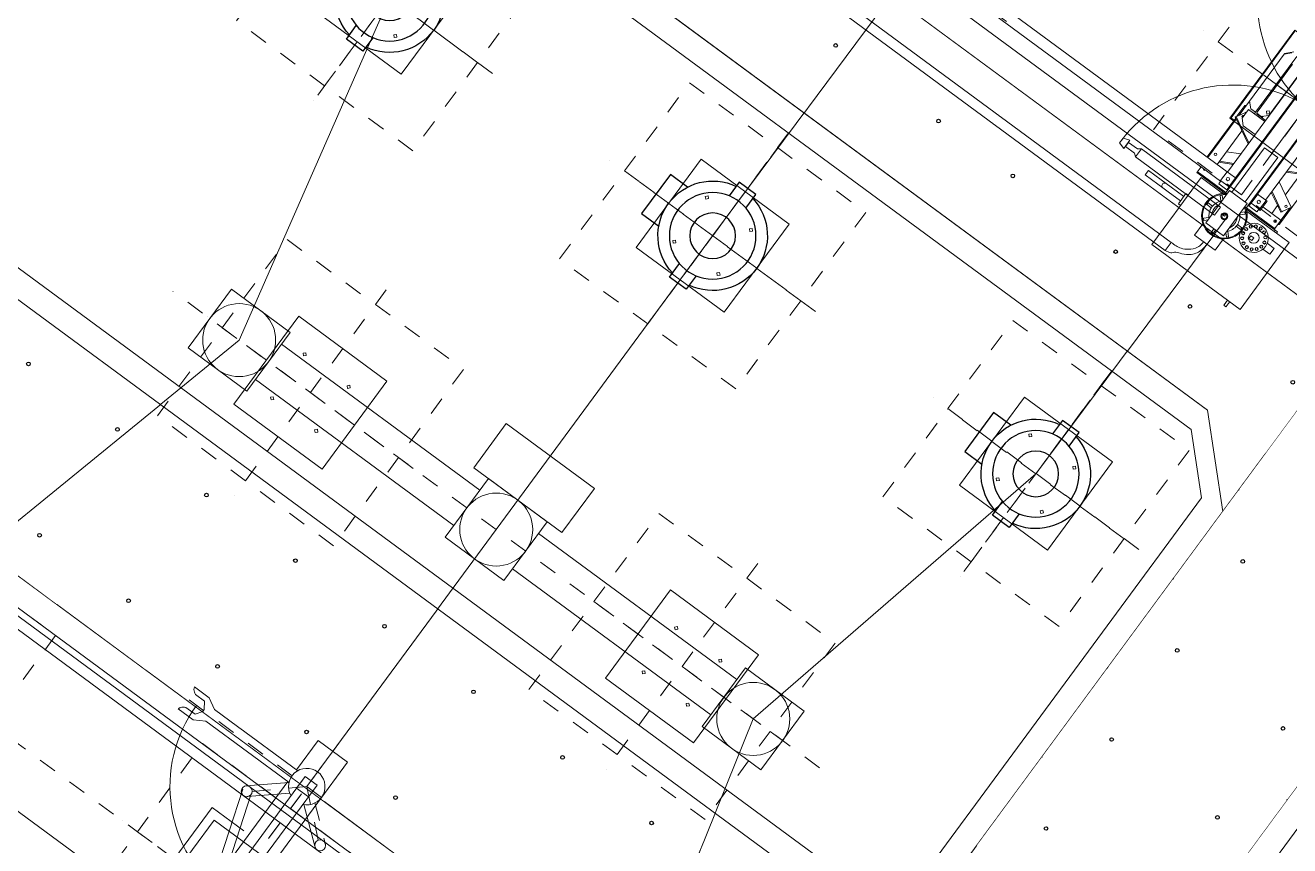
# Model space of a CAD drawing. Header units: metres. Extents: x 432095 to 435012, y 2470938 to 2473256.
# Drawn here: x 433782.38 to 433789.31, y 2471305.22 to 2471309.71 of the extents above; entities that cross this region are included whole.
import ezdxf

# ---------------------------------------------------------------- set-up
doc = ezdxf.new("R2010")
doc.units = ezdxf.units.M
doc.header["$MEASUREMENT"] = 0
doc.set_wipeout_variables(frame=1)
doc.linetypes.add('MB D$0$DASHDOT', pattern=[1, 0.5, -0.25, 0, -0.25])
doc.linetypes.add('MB D$0$HIDDEN', pattern=[0.375, 0.25, -0.125])
doc.layers.add('cong trinh tram 110kv', color=7, linetype='Continuous', lineweight=5)
doc.layers.add('MB D$0$TAM TB MOI', color=9, linetype='MB D$0$HIDDEN', lineweight=20)
for name, color, linetype in [('MB D$0$1.TB MOI', 3, 'Continuous'), ('MB D$0$4-Net thay', 4, 'Continuous'), ('MB D$0$HATCH', 8, 'Continuous'), ('MB D$0$muong cap', 4, 'Continuous')]:
    doc.layers.add(name, color=color, linetype=linetype)

# ---------------------------------------------------------------- blocks, each defined once
blk = doc.blocks.new('*U34')
at = {"color": 8}
blk.add_wipeout([(950, -120), (950, 680), (-250, 680), (-250, -120)], dxfattribs=at).dxf.layer = 'MB D$0$4-Net thay'
at = {"layer": 'MB D$0$4-Net thay', "color": 8}
for centre in [(0, 280), (700, 280)]:
    blk.add_circle(centre, 10, dxfattribs=at)
blk = doc.blocks.new('*U35')
at = {"layer": 'MB D$0$HATCH', "color": 0, "linetype": 'ByBlock', "lineweight": -2, "transparency": 16777216}
for p in [(0, 0), (3618, 0)]:
    blk.add_blockref('*U34', p, dxfattribs=at)
for p in [(2412, 0), (4824, 0)]:
    blk.add_blockref('*U34', p, dxfattribs=at)
blk.add_blockref('*U34', (1206, 0), dxfattribs=at)
blk = doc.blocks.new('*U39')
at = {"color": 8}
blk.add_wipeout([(350, -720), (350, 500), (-250, 500), (-250, -720)], dxfattribs=at).dxf.layer = 'MB D$0$4-Net thay'
at = {"layer": 'MB D$0$4-Net thay', "color": 8}
for centre in [(50, 250), (50, -470)]:
    blk.add_circle(centre, 10, dxfattribs=at)
blk = doc.blocks.new('*U40')
at = {"layer": 'MB D$0$muong cap', "color": 0, "linetype": 'ByBlock', "lineweight": -2, "transparency": 16777216}
blk.add_blockref('*U39', (4242, 0), dxfattribs=at)
blk.add_blockref('*U39', (4848, 0), dxfattribs=at)
blk.add_blockref('*U39', (5454, 0), dxfattribs=at)
blk.add_blockref('*U39', (6060, 0), dxfattribs=at)
blk.add_blockref('*U39', (6666, 0), dxfattribs=at)
blk.add_blockref('*U39', (7272, 0), dxfattribs=at)
blk.add_blockref('*U39', (7878, 0), dxfattribs=at)
blk.add_blockref('*U39', (8484, 0), dxfattribs=at)
blk.add_blockref('*U39', (9090, 0), dxfattribs=at)
blk = doc.blocks.new('MB D$0$Mong TB')
at = {"layer": 'cong trinh tram 110kv', "linetype": 'MB D$0$HIDDEN', "ltscale": 1.5}
for p, q in [((0, -700.1), (0, 699.9)), ((700, -0.1), (-700, -0.1))]:
    blk.add_line(p, q, dxfattribs=at)
at = {"layer": 'cong trinh tram 110kv', "linetype": 'MB D$0$HIDDEN'}
blk.add_lwpolyline([(-600, -600.1), (600, -600.1), (600, 599.9), (-600, 599.9)], close=True, dxfattribs=at)
at = {"layer": 'cong trinh tram 110kv'}
for points in [[(-300, -300.1), (300, -300.1), (300, 299.9), (-300, 299.9)], [(-150, 160.5), (-139.4, 149.9), (-150, 139.3), (-160.6, 149.9)], [(150, 160.5), (139.4, 149.9), (150, 139.3), (160.6, 149.9)], [(-150, -160.7), (-139.4, -150.1), (-150, -139.5), (-160.6, -150.1)], [(150, -160.7), (139.4, -150.1), (150, -139.5), (160.6, -150.1)]]:
    blk.add_lwpolyline(points, close=True, dxfattribs=at)
blk = doc.blocks.new('MB D$0$DCL2L')
at = {"layer": 'cong trinh tram 110kv', "linetype": 'ByBlock'}
for p, q in [((-1967, 1110), (-2567, 1110)), ((-2567, 1110), (-2567, 655)), ((-2497, 1142), (-2497, 1125)), ((-2497, 1110), (-2497, 1125)), ((-2494, 1145), (-2485, 1145)), ((-2482, 1125), (-2482, 1142)), ((-2482, 1125), (-2482, 1110)), ((-1967, 655), (-1967, 1110)), ((-2125, 930), (-2265, 930)), ((-2265, 853.6), (-2265, 930)), ((-2125, 853.6), (-2125, 930)), ((-2272.1, 835.6), (-2280.6, 827.1)), ((-2255, 818.5), (-2272.1, 835.6)), ((-2255, 840), (-2135, 840)), ((-2255, 620), (-2255, 840)), ((-2189, 865), (-2201, 865)), ((-2201, 865), (-2201, 840)), ((-2189, 840), (-2189, 865)), ((-2135, 840), (-2135, 620)), ((-2117.9, 835.6), (-2135, 818.5)), ((-2109.4, 827.1), (-2117.9, 835.6)), ((-1952, 845), (-1967, 845)), ((-1952, 775), (-1952, 845)), ((-2520, 770), (-2520, 730)), ((-2520, 770), (-2472.5, 770)), ((-2457.1, 770), (-2450.8, 770)), ((-2395, 768.7), (-2375.8, 768.7)), ((-2395, 750), (-2395, 768.7)), ((-2375.8, 768.7), (-2375.8, 750)), ((-2280.6, 827.1), (-2259.2, 805.7)), ((-2130.8, 805.7), (-2109.4, 827.1)), ((-1952, 775), (-1967, 775)), ((-1952, 825), (-1867, 825)), ((-1952, 795), (-1867, 795)), ((-1832, 825), (-1867, 825)), ((-1867, 795), (-1832, 795)), ((-1797, 825), (-1832, 825)), ((-1832, 795), (-1797, 795)), ((-1797, 825), (-1712, 825)), ((-1797, 795), (-1712, 795)), ((-1712, 825), (-1712, 795)), ((-1609.4, 777.7), (-1592.6, 763.8)), ((-1609.4, 777.7), (-1592.6, 763.8)), ((-2520, 730), (-2472.5, 730)), ((-2457.1, 730), (-2450.8, 730)), ((-2375.8, 750), (-2395, 750)), ((-2279.8, 756), (-2310, 756)), ((-2310, 756), (-2310, 744)), ((-2310, 744), (-2279.8, 744)), ((-2259.2, 694.3), (-2280.6, 672.9)), ((-2195, 750), (-2186, 750)), ((-2195, 741), (-2195, 750)), ((-2186, 741), (-2195, 741)), ((-2186, 750), (-2186, 741)), ((-2109.4, 672.9), (-2130.8, 694.3)), ((-2080, 756), (-2110.2, 756)), ((-2110.2, 744), (-2080, 744)), ((-2080, 744), (-2080, 756)), ((-1609.4, 722.3), (-1592.6, 736.2)), ((-1609.4, 722.3), (-1592.6, 736.2)), ((-2567, 655), (-2480, 655)), ((-2480, 655), (-2480, 647)), ((-2465, 655), (-2480, 655)), ((-2480, 647), (-2465, 647)), ((-2465, 655), (-2276.2, 655)), ((-2465, 647), (-2465, 655)), ((-2465, 647), (-2446, 647)), ((-2458, 641), (-2458, 647)), ((-2445, 641), (-2458, 641)), ((-2458, 641), (-2458, 634)), ((-2458, 634), (-2458, 586)), ((-2446, 647), (-2443, 647)), ((-2265, 641), (-2445, 641)), ((-2443, 647), (-2443, 643)), ((-2265.8, 647), (-2443, 647)), ((-2325, 625), (-2325, 605)), ((-2325, 625), (-2270, 625)), ((-2280.6, 672.9), (-2272.1, 664.4)), ((-2272.1, 664.4), (-2255, 681.5)), ((-2270, 625), (-2270, 605)), ((-2265, -646.4), (-2265, 646.4)), ((-2135, 681.5), (-2117.9, 664.4)), ((-2125, -646.4), (-2125, 646.4)), ((-1945, 641), (-2125, 641)), ((-1947, 647), (-2124.2, 647)), ((-2065, 625), (-2120, 625)), ((-2120, 605), (-2120, 625)), ((-2117.9, 664.4), (-2109.4, 672.9)), ((-2110, 655), (-2113.8, 655)), ((-2110, 655), (-1967, 655)), ((-2110, 647), (-2110, 655)), ((-2065, 605), (-2065, 625)), ((-1947, 647), (-1932, 647)), ((-1947, 643), (-1947, 647)), ((-1932, 641), (-1945, 641)), ((-1932, 647), (-1932, 641)), ((-1932, 641), (-1932, 634)), ((-1932, 634), (-1932, 608)), ((-2464, 608.9), (-2458, 613.8)), ((-2464, 606.5), (-2464, 608.9)), ((-2464, 606.5), (-2464, 279.9)), ((-2458, 610.2), (-2462, 607)), ((-2458, 584), (-2458, 586)), ((-2458, 499), (-2458, 584)), ((-2335, 584), (-2458, 584)), ((-2436, 605), (-2436, 613.9)), ((-2436, 605), (-2428.3, 605)), ((-2395, 530), (-2395, 584)), ((-2335, 608), (-2325, 608)), ((-2335, 545), (-2335, 608)), ((-2328, 605), (-2326, 605)), ((-2328, 545), (-2328, 605)), ((-2278, 605), (-2326, 605)), ((-2271, 605), (-2278, 605)), ((-2271, 605), (-2269, 605)), ((-2271, 545), (-2271, 605)), ((-2270, 608), (-2265, 608)), ((-2265, 605), (-2269, 605)), ((-2135, 620), (-2255, 620)), ((-2240, 620), (-2240, 317)), ((-2150, 620), (-2150, 317)), ((-2125, 608), (-2120, 608)), ((-2125, 605), (-2121, 605)), ((-2119, 605), (-2121, 605)), ((-2119, 605), (-2119, 545)), ((-2119, 605), (-2112, 605)), ((-2112, 605), (-2064, 605)), ((-2065, 608), (-130, 608)), ((-2062, 605), (-2064, 605)), ((-2062, 605), (-2062, 545)), ((-1932, 613.8), (-1926, 608.9)), ((-1929.3, 608), (-1932, 610.2)), ((-1926, 608.9), (-1926, 608)), ((-2325, 421.3), (-2460.8, 493.7)), ((-2437.3, 537.8), (-2459.9, 495.5)), ((-2434, 544), (-2437.3, 537.8)), ((-2434, 544), (-2431.2, 549.3)), ((-2404.9, 528.5), (-2434, 544)), ((-2431.2, 549.3), (-2400.3, 532.8)), ((-2325, 485.9), (-2404.9, 528.5)), ((-2400.3, 532.8), (-2402.2, 529.3)), ((-2325, 492.7), (-2400.3, 532.8)), ((-2335, 545), (-2328, 545)), ((-2328, 545), (-2326, 545)), ((-2278, 545), (-2326, 545)), ((-2325, 545), (-2325, -545)), ((-2271, 545), (-2278, 545)), ((-2271, 545), (-2269, 545)), ((-2270, 545), (-2270, -545)), ((-2265, 545), (-2269, 545)), ((-2125, 545), (-2121, 545)), ((-2119, 545), (-2121, 545)), ((-2120, -545), (-2120, 545)), ((-2119, 545), (-2112, 545)), ((-2112, 545), (-2064, 545)), ((-2065, -545), (-2065, 545)), ((-1995, 530), (-2065, 492.7)), ((-1995, 523.2), (-2065, 485.9)), ((-2062, 545), (-2064, 545)), ((-2062, 545), (-133, 545)), ((-1995, 316.7), (-1995, 545)), ((-1932, 283.1), (-1932, 545)), ((-1932, 499), (-1930.1, 495.5)), ((-1929.2, 493.7), (-1932, 492.2)), ((-1929.2, 493.7), (-1930.1, 495.5)), ((-1926, 279.9), (-1926, 545)), ((-2395, 290), (-2395, 458.6)), ((-2265, 460.7), (-2270, 463.3)), ((-2265, 453.9), (-2270, 456.5)), ((-2120, 463.3), (-2125, 460.7)), ((-2120, 456.5), (-2125, 453.9)), ((-1995, 458.6), (-2065, 421.3)), ((-2325, 354), (-2395, 316.7)), ((-2325, 347.2), (-2395, 309.9)), ((-2265, 389.3), (-2270, 391.9)), ((-2265, 386), (-2270, 383.3)), ((-2265, 379.2), (-2270, 376.5)), ((-2120, 391.9), (-2125, 389.3)), ((-2120, 383.3), (-2125, 386)), ((-2120, 376.5), (-2125, 379.2)), ((-1952.1, 293.8), (-2065, 354)), ((-1953.1, 287.5), (-2065, 347.2)), ((-2265, 314.6), (-2270, 311.9)), ((-2265, 290), (-2270, 290)), ((-2150, 317), (-2240, 317)), ((-2200, -317), (-2200, 317)), ((-2120, 311.9), (-2125, 314.6)), ((-2120, 290), (-2125, 290)), ((-1985, 290), (-2065, 290)), ((-1955, 260), (-1985, 290)), ((-1953.9, 290.2), (-1952.1, 293.8)), ((-1924, 272), (-1953.1, 287.5)), ((-1952.1, 293.8), (-1921.2, 277.3)), ((-1926, 295), (-1910, 295)), ((-1921.2, 277.3), (-1924, 272)), ((-1905, 295), (-1910, 295)), ((-1905, 295), (-1905, -295)), ((-1955, 260), (-1955, 200)), ((-1950.8, 221.7), (-1955, 223.9)), ((-1950.8, 221.7), (-1949.9, 223.5)), ((-1927.3, 265.8), (-1949.9, 223.5)), ((-1932, 160), (-1932, 257)), ((-1924, 272), (-1927.3, 265.8)), ((-1926, 195.7), (-1926, 268.3)), ((-2120, 200), (-2125, 200)), ((-2120, 194), (-2125, 194)), ((-2120, 154), (-2125, 154)), ((-1955, 200), (-2065, 200)), ((-2053.5, 194), (-2065, 194)), ((-2064, 154), (-2065, 154)), ((-2034, 190), (-2064, 160)), ((-2064, -160), (-2064, 160)), ((-2058, 198.5), (-2058, 200)), ((-2010, 194), (-2053.5, 194)), ((-2040.7, 194), (-2040.7, 183.3)), ((-2002.5, 190), (-2034, 190)), ((-2012.4, 193), (-2012.4, 194)), ((-2001, 141.5), (-2001, 185)), ((-2001, -141.5), (-2001, 141.5)), ((-1995, 200), (-1995, 190)), ((-1995, 190), (-1995, -190)), ((-1995, 190), (-1962, 190)), ((-1932, 160), (-1962, 190)), ((-1932, 189.7), (-1928, 192.9)), ((-1932, 160), (-1932, -160)), ((-1995, 137), (-1996.5, 137)), ((-1910, 0), (-2490, 0)), ((-1967, -200), (-1932, -165)), ((-1962, -190), (-1932, -160)), ((-1932, -165), (-1932, -160))]:
    blk.add_line(p, q, dxfattribs=at)
for points in [[(2595.4, 1093.2), (2595.4, 1038.2), (-2045.9, 1038.2), (-2045.9, 1093.2)], [(-1609.4, 777.7), (-1609.4, 722.3), (-2148.9, 722.3), (-2148.9, 777.7)], [(-1609.4, 777.7), (-1609.4, 722.3), (-2148.9, 722.3), (-2148.9, 777.7)], [(-1494.6, 766.9), (-1494.6, 735.4), (-1531.5, 722.3), (-1531.5, 777.7)], [(-1494.6, 766.9), (-1494.6, 735.4), (-1531.5, 722.3), (-1531.5, 777.7)]]:
    blk.add_lwpolyline(points, close=True, dxfattribs=at)
blk.add_lwpolyline([(-1592.6, 763.8), (-1531.5, 763.8), (-1531.5, 736.2), (-1592.6, 736.2)], dxfattribs=at)
blk.add_lwpolyline([(-1592.6, 763.8), (-1531.5, 763.8), (-1531.5, 736.2), (-1592.6, 736.2)], dxfattribs=at)
for centre, radius in [((-2456.9, 764.1), 8.5), ((-2444.6, 789.6), 8.5), ((-2422.6, 807.2), 8.5), ((-2395, 750), 30), ((-2395, 813.5), 8.5), ((-2367.4, 807.2), 8.5), ((-2345.4, 789.6), 8.5), ((-2333.1, 764.1), 8.5), ((-2195, 750), 19), ((-2195, 750), 14), ((-2456.9, 735.9), 8.5), ((-2444.6, 710.4), 8.5), ((-2422.6, 692.8), 8.5), ((-2395, 686.5), 8.5), ((-2367.4, 692.8), 8.5), ((-2345.4, 710.4), 8.5), ((-2333.1, 735.9), 8.5), ((-2435, 607), 7), ((-2300, 575), 9), ((-2090, 575), 9), ((-2435, 506), 7), ((-1955, 506), 7)]:
    blk.add_circle(centre, radius, dxfattribs=at)
for centre, radius, start, end in [((-2494, 1142), 3, 90, 180), ((-2485, 1142), 3, 0, 90), ((-2195, 750), 125, 298.6854, 241.3146), ((-2195, 750), 120, 300, 240), ((-2395, 750), 80, 15.90472, 344.09528), ((-2452.2, 777.6), 9, 216.21749, 285.21108), ((-2452.2, 777.6), 9, 23.36034, 92.35394), ((-2434.6, 799.6), 9, 190.5032, 259.4968), ((-2434.6, 799.6), 9, 357.64606, 66.63966), ((-2409.1, 811.9), 9, 164.78892, 233.78251), ((-2409.1, 811.9), 9, 331.93177, 40.92537), ((-2380.9, 811.9), 9, 139.07463, 208.06823), ((-2380.9, 811.9), 9, 306.21749, 15.21108), ((-2355.4, 799.6), 9, 113.36034, 182.35394), ((-2355.4, 799.6), 9, 280.5032, 349.4968), ((-2337.8, 777.6), 9, 87.64606, 156.63966), ((-2337.8, 777.6), 9, 254.78892, 323.78251), ((-2195, 750), 85, 134.90087, 225.09913), ((-2195, 750), 70.1, 148.85988, 211.14012), ((-2195, 750), 85, 314.90087, 45.09913), ((-2195, 750), 70.1, 328.85988, 31.14012), ((-1832, 810), 15, 270, 90), ((-2458.5, 750), 9, 49.07463, 118.06823), ((-2458.5, 750), 9, 241.93177, 310.92537), ((-2452.2, 722.4), 9, 74.78892, 143.78251), ((-2452.2, 722.4), 9, 267.64606, 336.63966), ((-2434.6, 700.4), 9, 100.5032, 169.4968), ((-2434.6, 700.4), 9, 293.36034, 2.35394), ((-2409.1, 688.1), 9, 126.21749, 195.21108), ((-2380.9, 688.1), 9, 344.78892, 53.78251), ((-2355.4, 700.4), 9, 177.64606, 246.63966), ((-2355.4, 700.4), 9, 10.5032, 79.4968), ((-2337.8, 722.4), 9, 203.36034, 272.35394), ((-2337.8, 722.4), 9, 36.21749, 105.21108), ((-2331.5, 750), 9, 61.93177, 130.92537), ((-2331.5, 750), 9, 229.07463, 298.06823), ((-2260.4, 760.6), 766.4, 277.08925, 359.25049), ((-2260.4, 760.6), 766.4, 277.08925, 359.25049), ((-2445, 643), 2, 270, 0), ((-2409.1, 688.1), 9, 319.07463, 28.06823), ((-2380.9, 688.1), 9, 151.93177, 220.92537), ((-1945, 643), 2, 180, 270), ((-2300, 590), 7, 246.78725, 293.21275), ((-2090, 590), 7, 246.78725, 293.21275), ((-1955, 607), 7, 8.21321, 171.78679), ((-2403.9, 530.2), 2, 241.92751, 331.92751), ((-1952.2, 289.3), 2, 151.92751, 241.92751), ((-1955, 250), 7, 270, 90), ((-2053.5, 198.5), 4.5, 180, 270), ((-2010, 185), 9, 0, 90), ((-1996.5, 141.5), 4.5, 180, 270), ((-2260.5, -760.6), 766.5, 0.731, 82.90839), ((-2260.5, -760.6), 766.5, 0.731, 82.90839)]:
    blk.add_arc(centre, radius, start, end, dxfattribs=at)
for centre, major_axis, ratio, start_param, end_param in [((-2462, 608.2), (1.9, 1.9), 0.325227, 2.827155, 4.397952), ((-2033.6, 184), (0, 6), 0.707107, 0.096272, 1.134688), ((-2014.5, 193), (0, 3), 0.707107, 3.141593, 4.712389), ((-1928, 194.1), (1.9, 1.9), 0.325227, 4.397952, 5.968748)]:
    blk.add_ellipse(centre, major_axis=major_axis, ratio=ratio, start_param=start_param, end_param=end_param, dxfattribs=at)
for points, knots in [([(-2096.9, 1066.2), (-2107.6, 1062.4), (-2134.5, 1052.7), (-2180, 1027.5), (-2207.8, 978), (-2208, 942.8), (-2208, 930.1)], [0, 0, 0, 0, 34.058943, 85.88925, 153.134698, 191.010686, 191.010686, 191.010686, 191.010686]), ([(-2045.9, 1093.2), (-2057.1, 1091.8), (-2077.7, 1089.3), (-2090.9, 1073.5), (-2096.9, 1066.2)], [0, 0, 0, 0, 32.303094, 59.640389, 59.640389, 59.640389, 59.640389]), ([(-2045.9, 1038.2), (-2067.7, 1038.5), (-2102.9, 1039.1), (-2147.5, 1011.4), (-2177.8, 982.4), (-2185.6, 950.2), (-2186.4, 935.3), (-2186.7, 930)], [0, 0, 0, 0, 63.404862, 102.845867, 154.560455, 183.775775, 199.614883, 199.614883, 199.614883, 199.614883])]:
    blk.add_open_spline(points, degree=3, knots=knots, dxfattribs=at)
blk = doc.blocks.new('MB D$0$TI')
at = {"layer": 'MB D$0$1.TB MOI', "color": 0, "linetype": 'ByBlock'}
for points in [[(56.6, 230.7), (56.6, 323), (-56.6, 323), (-56.6, 230.7)], [(-269, -132.9), (-386.1, -132.9), (-386.1, 133.1), (-268.9, 133.1)], [(56.6, -230.4), (56.6, -322.6), (-56.6, -322.6), (-56.6, -230.4)]]:
    blk.add_lwpolyline(points, dxfattribs=at)
for centre, radius in [((0, 0.2), 237.4), ((0, 0), 125)]:
    blk.add_circle(centre, radius, dxfattribs=at)
for start, end in [(100.88073, 259.11927), (280.88073, 79.11927)]:
    blk.add_arc((0, 0), 300, start, end, dxfattribs=at)
at = {"layer": 'MB D$0$TAM TB MOI', "linetype": 'MB D$0$DASHDOT', "ltscale": 0.5}
for p, q in [((0, 664.1), (0, -664.1)), ((601.2, 0), (-601.2, 0))]:
    blk.add_line(p, q, dxfattribs=at)
blk = doc.blocks.new('MB D$0$DCL1Lt')
at = {"layer": 'cong trinh tram 110kv', "linetype": 'ByBlock', "ltscale": 500}
for p, q in [((-274.9, -530.8), (224.7, 965.7)), ((-220, -530.8), (279.6, 965.7)), ((-1950, -504.1), (2450, -504.1)), ((-53, -665.2), (-229.7, -512.1)), ((46.2, -661.3), (228.8, -512.9)), ((2450, -564.1), (-1950, -564.1)), ((-91.7, -710), (-271.2, -555.4))]:
    blk.add_line(p, q, dxfattribs=at)
at = {"layer": 'cong trinh tram 110kv', "linetype": 'MB D$0$DASHDOT', "ltscale": 0.5}
for p, q in [((0, -1096.5), (0, 918.7)), ((2637.1, 0), (-2829.6, 0)), ((0, -750), (-297.1, -487.1)), ((0, -750), (297.1, -487.1)), ((88.7, -703.8), (271.2, -555.4)), ((100, -750), (-824.9, -750))]:
    blk.add_line(p, q, dxfattribs=at)
at = {"layer": 'cong trinh tram 110kv', "linetype": 'ByBlock'}
for p, q in [((100, -990.9), (100, 968.3)), ((-100, -710), (-100, 850)), ((-40, -790), (-40, -90)), ((40, -790), (40, -90)), ((-791, -706), (-728.7, -706)), ((-728.7, -706), (-702.9, -743)), ((-728.7, -794), (-702.9, -757)), ((-702.9, -743), (-702.9, -750)), ((-702.9, -757), (-702.9, -750)), ((-791, -794), (-728.7, -794)), ((-100, -990.9), (-100, -790)), ((100, -990.9), (-100, -990.9))]:
    blk.add_line(p, q, dxfattribs=at)
at = {"layer": 'cong trinh tram 110kv', "linetype": 'ByBlock', "ltscale": 700}
for p, q in [((-718.9, -675), (-821, -675)), ((-718.9, -675), (-658, -710)), ((-718.9, -825), (-821, -825)), ((-718.9, -825), (-658, -790))]:
    blk.add_line(p, q, dxfattribs=at)
at = {"layer": 'cong trinh tram 110kv', "linetype": 'ByBlock', "ltscale": 0.8}
for p, q in [((-91.7, -710), (-658, -710)), ((-91.7, -790), (-658, -790))]:
    blk.add_line(p, q, dxfattribs=at)
at = {"layer": 'cong trinh tram 110kv', "linetype": 'ByBlock'}
blk.add_lwpolyline([(-132.9, -349.8), (-349.8, -349.8), (-349.8, 349.8), (349.8, 349.8), (349.8, -349.8), (133.1, -349.8)], dxfattribs=at)
at = {"layer": 'cong trinh tram 110kv', "linetype": 'ByBlock', "ltscale": 700}
blk.add_lwpolyline([(40, -790), (-40, -790), (-40, -710), (40, -710)], close=True, dxfattribs=at)
at = {"layer": 'cong trinh tram 110kv', "linetype": 'ByBlock', "ltscale": 500}
for centre in [(-250, -534.1), (250, -534.1)]:
    blk.add_circle(centre, 30, dxfattribs=at)
at = {"layer": 'cong trinh tram 110kv', "linetype": 'ByBlock'}
blk.add_arc((0, -750), 750, 90, 180, dxfattribs=at)
at = {"layer": 'cong trinh tram 110kv', "linetype": 'ByBlock', "ltscale": 700}
blk.add_arc((0, -750), 100, 113.57818, 66.42182, dxfattribs=at)
at = {"layer": 'cong trinh tram 110kv', "linetype": 'ByBlock'}
for points in [[(-791, -706), (-813.6, -689.3), (-821, -675)], [(-791, -794), (-813.6, -810.7), (-821, -825)]]:
    blk.add_spline(points, degree=3, dxfattribs=at)
blk = doc.blocks.new('MB D$0$MC13')
at = {"layer": 'cong trinh tram 110kv', "linetype": 'MB D$0$DASHDOT', "ltscale": 0.5}
blk.add_line((0, -2200.7), (0, 2200.7), dxfattribs=at)
at = {"layer": 'cong trinh tram 110kv', "linetype": 'ByBlock'}
for p, q in [((-120, 200), (-120, 1550)), ((120, 200), (120, 1550)), ((-120, -1550), (-120, -200)), ((120, -1550), (120, -200))]:
    blk.add_line(p, q, dxfattribs=at)
for points in [[(-200, 1550), (-200, 1950), (200, 1950), (200, 1550)], [(-500, -300), (-500, 300), (-200, 300), (-200, -300)], [(-200, -200), (-200, 200), (200, 200), (200, -200)], [(-200, -1950), (-200, -1550), (200, -1550), (200, -1950)]]:
    blk.add_lwpolyline(points, close=True, dxfattribs=at)
for centre in [(0, 1750), (0, 0), (0, -1750)]:
    blk.add_circle(centre, 200, dxfattribs=at)
blk = doc.blocks.new('*U41')
at = {"color": 8}
blk.add_wipeout([(350, -720), (350, 500), (-250, 500), (-250, -720)], dxfattribs=at).dxf.layer = 'MB D$0$4-Net thay'
at = {"layer": 'MB D$0$4-Net thay', "color": 8}
for centre in [(50, 250), (50, -470)]:
    blk.add_circle(centre, 10, dxfattribs=at)

msp = doc.modelspace()

# ---------------------------------------------------------------- block references
at = {"layer": 'cong trinh tram 110kv', "xscale": 0.001000000032834317, "yscale": 0.001000000032834317, "zscale": 0.001, "rotation": 143.6153590623919}
msp.add_blockref('*U35', (433789.4898, 2471307.9834), dxfattribs=at)

# ---------------------------------------------------------------- next in the draw order: linework, layer by layer
at = {"layer": 'cong trinh tram 110kv'}
for points in [[(433788.8227, 2471307.1249), (433787.2714, 2471305.0195), (433786.9666, 2471304.9734), (433770.5299, 2471317.0847), (433770.4819, 2471317.3909), (433774.1349, 2471322.3486)], [(433789.6335, 2471308.2253), (433789.5386, 2471308.0965), (433784.9126, 2471311.5051)], [(433784.4381, 2471310.8611), (433788.8564, 2471307.6055), (433788.9407, 2471307.049)]]:
    msp.add_lwpolyline(points, dxfattribs=at)

# ---------------------------------------------------------------- next in the draw order: block references
at = {"layer": 'cong trinh tram 110kv', "xscale": 0.001000000032834317, "yscale": 0.001000000032834317, "zscale": 0.001, "rotation": 143.6153590623919}
msp.add_blockref('*U40', (433789.4733, 2471302.0581), dxfattribs=at)

# ---------------------------------------------------------------- next in the draw order: linework, layer by layer
at = {"layer": 'cong trinh tram 110kv'}
for p, q in [((433769.6747, 2471316.0256), (433790.183, 2471300.914)), ((433769.6383, 2471315.8785), (433790.0533, 2471300.8357))]:
    msp.add_line(p, q, dxfattribs=at)
for points in [[(433773.8691, 2471322.2237), (433770.3348, 2471317.4272), (433770.4002, 2471317.0064), (433786.9302, 2471304.8263), (433787.3497, 2471304.8898)], [(433789.6335, 2471308.2253), (433784.8837, 2471311.7252)], [(433785.4163, 2471311.2762), (433785.4163, 2471311.2762), (433784.372, 2471309.8664), (433783.5488, 2471307.9886), (433782.1485, 2471306.8467), (433782.1485, 2471306.8467)], [(433784.2312, 2471310.8396), (433788.7662, 2471307.498), (433788.8227, 2471307.1249)], [(433787.1888, 2471309.9646), (433787.1888, 2471309.9646), (433786.1434, 2471308.5611), (433784.957, 2471306.951), (433783.9196, 2471305.5416), (433783.9196, 2471305.5416)], [(433787.3497, 2471304.8898), (433790.8237, 2471309.6045)], [(433792.0382, 2471308.96), (433788.4303, 2471304.0637), (433788.4466, 2471303.8828), (433792.3261, 2471301.0242)], [(433792.1304, 2471300.9945), (433788.3294, 2471303.7953), (433788.2832, 2471304.1001), (433791.6764, 2471308.7051)], [(433788.9599, 2471308.6595), (433788.9599, 2471308.6595), (433787.9151, 2471307.2556), (433786.3665, 2471305.9124), (433785.6907, 2471304.2366), (433785.6907, 2471304.2366)], [(433779.2719, 2471307.663), (433788.5295, 2471300.8405)]]:
    msp.add_lwpolyline(points, dxfattribs=at)

# ---------------------------------------------------------------- next in the draw order: block references
at = {"layer": 'cong trinh tram 110kv', "zscale": 0.001}
for name, p, xscale, yscale, rotation in [('MB D$0$DCL2L', (433787.6264, 2471310.5737), 0.001000000032834317, 0.001000000032834317, 143.6153590623919), ('MB D$0$Mong TB', (433787.6271, 2471310.5732), -0.001000000032834317, 0.00100000003283925, 143.6153590623919), ('MB D$0$Mong TB', (433784.3729, 2471309.8656), -0.001000000032834317, 0.00100000003283925, 143.6153590623919), ('MB D$0$TI', (433784.3734, 2471309.8654), -0.001000000032834317, 0.00100000003283925, 143.6153590623919), ('MB D$0$Mong TB', (433789.3982, 2471309.2681), -0.001000000032834317, 0.00100000003283925, 143.6153590623919), ('MB D$0$Mong TB', (433786.144, 2471308.5605), -0.001000000032834317, 0.00100000003283925, 143.6153590623919), ('MB D$0$TI', (433786.1441, 2471308.5606), -0.001000000032834317, 0.00100000003283925, 143.6153590623919), ('MB D$0$Mong TB', (433783.9393, 2471307.7008), -0.001000000032834317, 0.00100000003283925, 143.6153590623919), ('MB D$0$MC13', (433784.9577, 2471306.9505), -0.001000000045165598, 0.00100000003283925, 53.61536372564976), ('MB D$0$Mong TB', (433787.9164, 2471307.2571), -0.001000000032834317, 0.00100000003283925, 143.6153590623919), ('MB D$0$TI', (433787.9151, 2471307.2556), -0.001000000032834317, 0.00100000003283925, 143.6153590623919), ('MB D$0$DCL1Lt', (433783.4747, 2471304.9379), -0.001000000032834317, 0.00100000003283925, 143.6153590623919), ('MB D$0$Mong TB', (433781.7035, 2471306.2428), -0.001000000032834317, 0.00100000003283925, 143.6153590623919), ('MB D$0$Mong TB', (433785.976, 2471306.2), -0.001000000032834317, 0.00100000003283925, 143.6153590623919), ('MB D$0$Mong TB', (433783.4746, 2471304.9378), -0.001000000032834317, 0.00100000003283925, 143.6153590623919)]:
    msp.add_blockref(name, p, dxfattribs=dict(at, xscale=xscale, yscale=yscale, rotation=rotation))

# ---------------------------------------------------------------- next in the draw order: block references
at = {"layer": 'cong trinh tram 110kv', "xscale": 0.001000000045165598, "yscale": 0.00100000003283925, "zscale": 0.001, "rotation": 53.61536372564975}
msp.add_blockref('*U41', (433788.1428, 2471305.1233), dxfattribs=at)

# ---------------------------------------------------------------- next in the draw order: block references
msp.add_blockref('*U41', (433788.5023, 2471305.6111), dxfattribs=at)

# ---------------------------------------------------------------- next in the draw order: block references
msp.add_blockref('*U41', (433788.8618, 2471306.099), dxfattribs=at)

# ---------------------------------------------------------------- next in the draw order: block references
msp.add_blockref('*U41', (433789.2212, 2471306.5868), dxfattribs=at)

# ---------------------------------------------------------------- next in the draw order: block references
msp.add_blockref('*U41', (433789.5807, 2471307.0747), dxfattribs=at)

doc.saveas('drawing.dxf')
